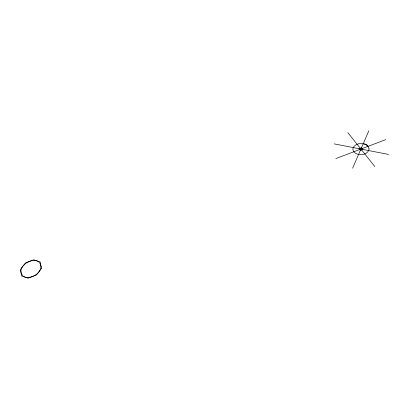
<?xml version="1.0" encoding="UTF-8"?>
<svg xmlns="http://www.w3.org/2000/svg" width="409" height="409" viewBox="0 0 409 409"><rect width="100%" height="100%" fill="white"/><g stroke="black" fill="none" stroke-linecap="round" stroke-linejoin="round"><path stroke-width="0.61" d="M352.594 168.222L368.831 130.829M335.825 158.6L385.723 139.633M363.212 143.763L366.346 144.362L367.977 146.376M334.194 143.876L388.55 154.428M347.824 132.608L374.797 166.519M40.961 266.74C40.91 275.819 21.697 283.457 20.91 271.039C21.191 262.154 39.857 254.613 40.961 266.74M369.066 148.963C367.906 156.473 354.092 156.708 352.803 149.162C354.107 141.765 367.63 141.54 369.066 148.963M41.467 268.335L36.575 274.94L28.083 278.171L21.534 275.906L20.45 269.439L25.404 262.961L33.717 259.822L40.205 261.964L41.467 268.335M361.484 147.741L358.995 148.692L360.339 150.384L362.839 149.433L361.484 147.741"/></g></svg>
